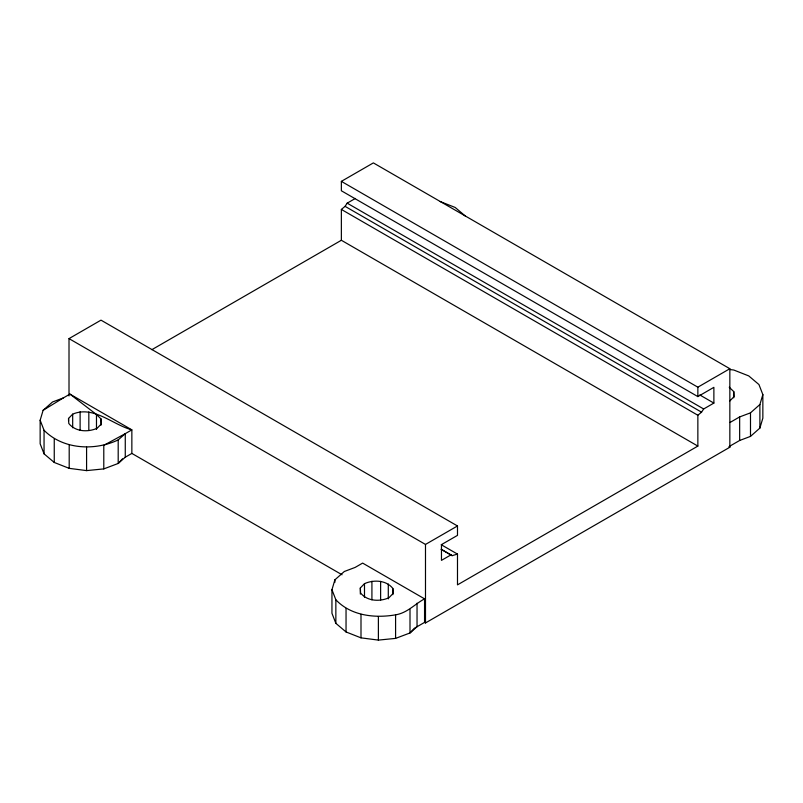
<?xml version="1.0" encoding="UTF-8"?>
<svg xmlns="http://www.w3.org/2000/svg" width="803" height="803" viewBox="0 0 803 803"><rect width="100%" height="100%" fill="white"/><g stroke="black" fill="none" stroke-linecap="round" stroke-linejoin="round"><path stroke-width="1.2" d="M131.853 453.414L125.268 457.208L118.192 463.461L103.788 468.902L86.583 470.608L69.199 468.35L54.253 462.468L44.055 453.836L40.15 443.798L40.15 420.24L43.111 410.313L52.506 401.992L63.307 397.937L69.931 394.102L131.853 429.856L131.853 453.414L342.048 574.767M424.556 622.405L417.038 626.731L410.002 632.965L395.588 638.395L378.384 640.101L360.999 637.853L346.043 631.961L335.855 623.329L331.95 613.291L331.95 589.733L334.911 579.806L344.326 571.495L355.157 567.41L362.635 563.094L424.556 598.847L424.556 622.405L425.49 622.947L729.847 447.231L729.847 368.718L373.365 162.899L341.365 181.368L341.365 190.773L697.857 396.592L713.877 387.337L713.877 403.086L703.669 408.978L701.551 412.17L697.857 415.251L697.857 446.087L457.489 584.865L457.489 554.09L441.238 544.715M729.977 446.056L739.653 440.476L750.494 436.39L759.889 428.079L759.889 404.521L762.85 394.584L758.945 384.547L748.757 375.914L733.801 370.032L730.078 369.551M759.889 428.079L762.85 418.142L762.85 394.584M697.857 446.087L341.365 240.268L341.365 209.432L345.069 206.351L347.177 203.159L355.348 198.451M122.518 458.804L118.192 463.461L118.192 439.914L125.268 433.66L131.853 429.856C112.731 424.777 93.499 405.234 72.682 414.147L68.546 418.433L68.546 420.923M360.346 587.937L364.492 583.651C373.666 579.545 386.253 580.047 392.848 588.448L393.089 593.467L388.933 597.763C379.759 601.859 367.172 601.367 360.587 592.965L360.346 587.937L360.346 594.13M729.867 400.928L734.012 396.642L733.771 391.613L729.224 387.197M729.977 422.498L739.653 416.918L750.494 412.842L759.889 404.521M331.95 589.733L335.855 599.781C350.921 615.831 374.901 618.42 395.588 614.837C407.322 612.95 414.669 604.187 424.556 598.847M43.111 410.313L63.307 397.937M69.008 395.939L69.008 338.615L100.997 320.146L457.489 525.965L457.489 535.37L441.469 544.615L441.469 560.364L450.945 554.883L452.119 555.666L457.489 554.09M151.887 349.666L341.365 240.268M69.008 338.615L425.49 544.434L457.489 525.965M341.365 181.368L697.857 387.187L729.847 368.718M118.192 439.914C94.664 451.085 62.955 449.509 44.055 430.278L40.15 420.24M440.225 201.563L455.171 207.455L465.369 216.077M699.784 394.956L713.877 403.086M347.177 203.159L703.669 408.978M345.069 206.351L701.551 412.17M341.365 209.432L697.857 415.251M728.903 446.679L729.847 447.231M441.198 549.252L450.945 554.883M441.279 549.413L452.119 555.666M69.931 394.102L96.48 414.529L101.048 418.955L101.288 423.974L97.133 428.27C87.959 432.365 75.372 431.873 68.787 423.472L68.546 418.433M750.494 412.842L750.494 436.39M739.653 416.918L739.653 440.476M733.771 391.613L733.771 397.816M697.857 387.187L697.857 396.592M425.49 544.434L425.49 622.947M417.038 603.183L417.038 626.731L414.328 628.307L410.002 632.965L410.002 609.407M395.588 614.837L395.588 638.395M392.848 588.448L392.848 594.652M388.291 584.022L388.291 598.908M380.622 581.392L380.622 600.002M378.384 616.543L378.384 640.101M371.919 581.252L371.919 599.851M364.492 583.651L364.492 597.281M360.999 614.295L360.999 637.853M346.043 608.413L346.043 631.961M335.855 599.781L335.855 623.329M334.911 579.806L334.911 582.285M125.268 457.208L125.268 433.66L103.788 445.344L103.788 468.902M101.048 418.955L101.048 425.158M96.48 414.529L96.48 429.404M88.822 411.899L88.822 430.498M86.583 447.05L86.583 470.608M80.119 411.758L80.119 430.358M72.682 414.147L72.682 427.788M69.199 444.792L69.199 468.35M54.253 438.91L54.253 462.468M44.055 430.278L44.055 453.836"/></g></svg>
